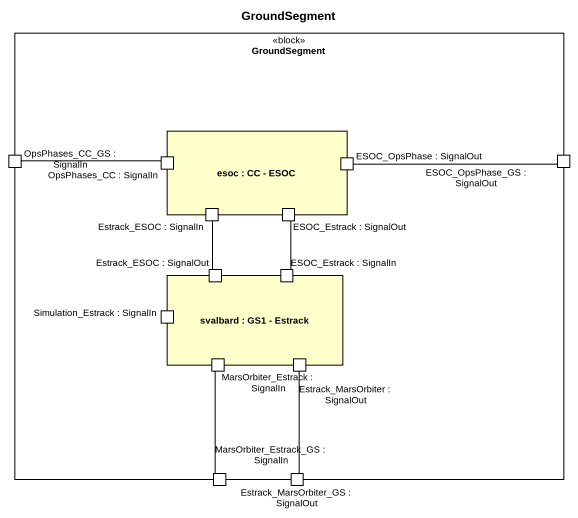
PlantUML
@startuml
title GroundSegment
rectangle GroundSegment <<block>> {
  port "OpsPhases_CC_GS : SignalIn" as OpsPhases_CC_GS_SignalIn
  rectangle "esoc : CC - ESOC" as esoc {
    port "OpsPhases_CC : SignalIn" as OpsPhases_CC_SignalIn
    port "ESOC_OpsPhase : SignalOut" as ESOC_OpsPhase_SignalOut
    port "Estrack_ESOC : SignalIn" as Estrack_ESOC_SignalIn
    port "ESOC_Estrack : SignalOut" as ESOC_Estrack_SignalOut
  }
  port "ESOC_OpsPhase_GS : SignalOut" as ESOC_OpsPhase_GS_SignalOut
  rectangle "svalbard : GS1 - Estrack" as svalbard {
    port "Estrack_ESOC : SignalOut" as Estrack_ESOC_SignalOut
    port "ESOC_Estrack : SignalIn" as ESOC_Estrack_SignalIn
    port "Simulation_Estrack : SignalIn" as Simulation_Estrack_SignalIn
    port "MarsOrbiter_Estrack : SignalIn" as MarsOrbiter_Estrack_SignalIn
    port "Estrack_MarsOrbiter : SignalOut" as Estrack_MarsOrbiter
  }
  port "MarsOrbiter_Estrack_GS : SignalIn" as MarsOrbiter_Estrack_GS
  port "Estrack_MarsOrbiter_GS : SignalOut" as Estrack_MarsOrbiter_GS
}
OpsPhases_CC_GS_SignalIn -right- OpsPhases_CC_SignalIn
ESOC_OpsPhase_SignalOut -right- ESOC_OpsPhase_GS_SignalOut
ESOC_Estrack_SignalOut -- ESOC_Estrack_SignalIn
Estrack_ESOC_SignalOut -up- Estrack_ESOC_SignalIn
Estrack_MarsOrbiter -- Estrack_MarsOrbiter_GS
MarsOrbiter_Estrack_GS -up- MarsOrbiter_Estrack_SignalIn
@enduml
